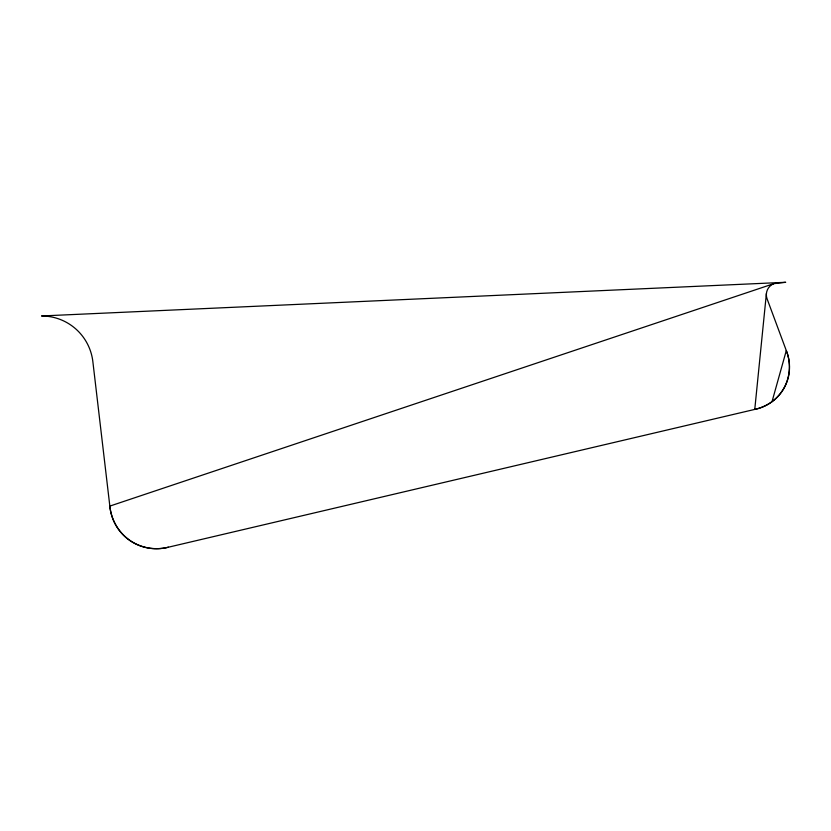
<?xml version="1.0" encoding="UTF-8"?>
<svg xmlns="http://www.w3.org/2000/svg" width="831" height="831" viewBox="0 0 831 831"><rect width="100%" height="100%" fill="white"/><g stroke="black" fill="none" stroke-linecap="round" stroke-linejoin="round"><path stroke-width="1.25" d="M766.411 293.405L754.766 409.403L168.444 547.193A49.538 47.969 -55 0 1 109.837 506.1L92.854 361.589A51.657 51.657 0 0 0 41.55 315.967L785.7 282.291L773.858 283.651L109.837 506.1A49.985 47.969 -55 0 0 168.444 547.193M772.041 401.581L786.303 350.599L767.086 298.838A11.883 11.883 0 0 1 773.858 283.651M754.766 409.403A46.64 44.5 28.2 0 0 786.303 350.599A46.172 44.5 28.2 0 1 754.766 409.403"/></g></svg>
